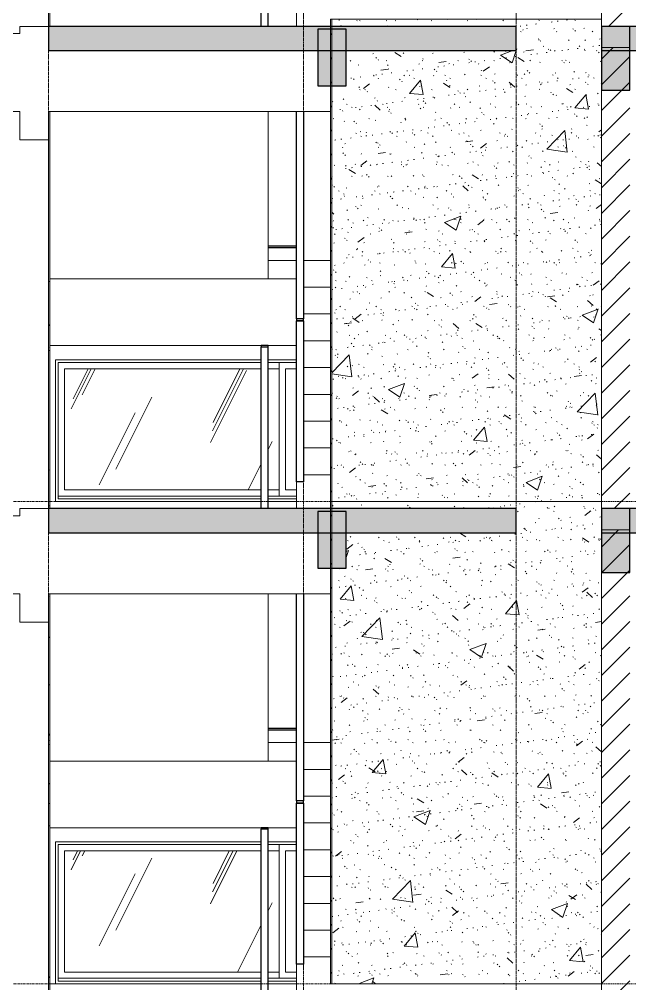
# Model space of a CAD drawing. Header units: millimetres. Extents: x 25061 to 259291, y -8723 to 35400.
# Drawn here: x 42448 to 46753, y 15800 to 22600 of the extents above; entities that cross this region are included whole.
import ezdxf

# ---------------------------------------------------------------- set-up
doc = ezdxf.new("R2010")
doc.units = ezdxf.units.MM
for name, pattern in [('1 NÉT CALL OUT', [6, 3, -3]), ('Centre', [31.75, 6.35, -4.7625, 15.875, -4.7625]), ('Grid Line', [22.225, 12.7, -3.175, 3.175, -3.175])]:
    doc.linetypes.add(name, pattern=pattern)
for name, color, linetype, lineweight in [('0-1', 7, 'Continuous', 5), ('A-FLOR-1', 10, 'Continuous', 25), ('A-FLOR-LEVL-2', 51, 'Centre', 9), ('A-FLOR-PATT-1', 7, 'Continuous', 9), ('A-GLAZ', 151, 'Continuous', 9), ('A-GLAZ-1', 7, '1 NÉT CALL OUT', 9), ('A-WALL', 113, 'Continuous', 9), ('A-WALL-1', 113, 'Continuous', 18), ('A-WALL-PATT-4', 111, 'Continuous', 9), ('I-WALL', 2, 'Continuous', 9), ('I-WALL-3', 2, 'Continuous', 18), ('S-BEAM-1', 12, 'Continuous', 5), ('S-BEAM-2', 10, 'Continuous', 25), ('S-BEAM-3', 7, 'Continuous', 9), ('S-COLS-1', 7, 'Continuous', 9), ('S-GRID-1', 1, 'Grid Line', 9), ('S-STRS', 31, 'Continuous', 9)]:
    doc.layers.add(name, color=color, linetype=linetype, lineweight=lineweight)
pattern_1 = [(50, (81080.3, 14125), (1165.978, -102.01), [121.92, -1341.12]), (355, (81080.3, 14125), (-225.554, 1222.763), [97.536, -1072.896]), (100.451, (81177.5, 14116.5), (940.433, 1120.746), [103.616, -1139.776]), (46.184, (81080.3, 14450.1), (1734.906, -269.074), [182.88, -2011.68]), (96.636, (81224.9, 14427.7), (1519.38, 1583.536), [155.424, -1709.665]), (351.184, (81080.3, 14450.1), (1519.39, 1583.52), [146.304, -1609.344]), (21, (81242.9, 14368.8), (970.332, -654.498), [121.92, -1341.12]), (326, (81242.9, 14368.8), (395.533, 1178.804), [97.536, -1072.896]), (71.451, (81323.7, 14314.3), (1365.87, 524.296), [103.616, -1139.776]), (37.5, (81080.3, 14125), (19.767, 541.1527), [53.645, -1006.246, 53.645, -1035.507, -1076.96]), (37.5, (81080.3, 14125), (19.767, 541.1527), [-2149.043, 53.645, -1023.315]), (7.5, (81080.3, 14125), (427.646, 641.156), [53.645, -567.334, 53.645, -981.862, -410.464]), (7.5, (81080.3, 14125), (427.646, 641.156), [-1656.486, 53.645, -356.819]), (327.5, (80717.8, 14125), (867.782, -36.665), [53.645, -352.755, 53.645, -1214.323, -1682.496]), (327.5, (80717.8, 14125), (867.782, -36.665), [-1674.368, 53.645, -1628.85]), (317.5, (80555.2, 14125), (948.028, 162.731), [53.645, -474.675, 53.645, -788.416, -1194.816]), (317.5, (80555.2, 14125), (948.028, 162.731), [-1370.38, 53.645, -1141.17])]
pattern_2 = [(37.5, (81080.3, 14125), (-5.1206, 156.61216), [5.364, -118.181, 5.364, -132.812, -132.08]), (37.5, (81080.3, 14125), (-5.1206, 156.61216), [-261.722, 5.364, -126.716]), (7.5, (81080.3, 14125), (143.847, 229.3842), [5.364, -61.285, 5.364, -105.989, -42.672]), (7.5, (81080.3, 14125), (143.847, 229.3842), [-178.003, 5.364, -37.308]), (327.5, (80980.33, 14125), (253.1176, 0.4601), [5.364, -35.276, 5.364, -140.94, -191.008]), (327.5, (80980.33, 14125), (253.1176, 0.4601), [-186.944, 5.364, -185.644]), (317.5, (80980.33, 14125), (244.3381, 71.3376), [5.364, -14.956, 5.364, -90.546, -109.728]), (317.5, (80980.33, 14125), (244.3381, 71.3376), [-116.23, 5.364, -104.364])]
pattern_3 = [(45, (81080.3, 14125), (-84.8528, 84.8528), [])]
pattern_4 = [(45, (81080.3, 14125), (-90.50967, 90.50967), [])]
pattern_5 = [(63.435, (82989.9, 14236.3), (-0.002, 1625.6), [567.96, -3066.99]), (63.435, (81364.3, 14236.3), (-0.002, 1625.6), [567.96, -3066.99]), (63.435, (83768.1, 14550.35), (-0.002, 1625.6), [567.96, -3066.99]), (63.435, (82142.5, 14550.35), (-0.002, 1625.6), [567.96, -3066.99]), (63.435, (83650.3, 14439.5), (-0.002, 1625.6), [567.96, -3066.99]), (63.435, (82024.7, 14439.5), (-0.002, 1625.6), [567.96, -3066.99]), (63.435, (83530.26, 15074.4), (-0.002, 1625.6), [276.055, -3358.896]), (63.435, (81904.66, 15074.4), (-0.002, 1625.6), [276.055, -3358.896]), (63.435, (83451.74, 14976.15), (-0.002, 1625.6), [567.96, -3066.99]), (63.435, (81826.14, 14976.15), (-0.002, 1625.6), [567.96, -3066.99]), (63.435, (83465.6, 15046.7), (-0.002, 1625.6), [567.96, -3066.99]), (63.435, (81840, 15046.7), (-0.002, 1625.6), [567.96, -3066.99]), (63.435, (82809.74, 14737.2), (-0.002, 1625.6), [567.96, -3066.99]), (63.435, (81184.14, 14737.2), (-0.002, 1625.6), [567.96, -3066.99]), (63.435, (82823.6, 14820.35), (-0.002, 1625.6), [567.96, -3066.99]), (63.435, (81198, 14820.35), (-0.002, 1625.6), [567.96, -3066.99]), (63.435, (82827.3, 14880.3), (-0.002, 1625.6), [567.96, -3066.99]), (63.435, (81201.7, 14880.3), (-0.002, 1625.6), [567.96, -3066.99])]

# ---------------------------------------------------------------- blocks, each defined once
blk = doc.blocks.new('NCV_TKTC_KET CAU_rvt-1-TKCS_MẶT CẮT 1')
at = {"layer": 'A-FLOR-PATT-1'}
h = blk.add_hatch(color=256, dxfattribs=at)
h.paths.add_polyline_path([(127252.4, 22380), (127252.4, 22550), (118852.4, 22550), (118852.4, 22380), (126740, 22380)])
h.paths.add_polyline_path([(33652.6, 22380), (42052.6, 22380), (42052.6, 22550), (33652.6, 22550)])
h.paths.add_polyline_path([(114352.4, 22380), (114352.4, 22550), (105952.4, 22550), (105952.4, 22380), (113942, 22380)])
h.paths.add_polyline_path([(46552.6, 22380), (54952.6, 22380), (54952.6, 22550), (46552.6, 22550)])
h = blk.add_hatch(color=256, dxfattribs=at)
h.paths.add_polyline_path([(42652.6, 22380), (45952.6, 22380), (45952.6, 22550), (42652.6, 22550), (42652.6, 22523.1)])
h.paths.add_polyline_path([(115541.8, 22380), (118252.6, 22380), (118252.6, 22550), (114952.6, 22550), (114952.6, 22380)])
h = blk.add_hatch(color=256, dxfattribs=at)
h.paths.add_polyline_path([(127252.4, 18980), (127252.4, 19150), (118852.4, 19150), (118852.4, 18980), (126740, 18980)])
h.paths.add_polyline_path([(33652.6, 18980), (42052.6, 18980), (42052.6, 19150), (33652.6, 19150)])
h.paths.add_polyline_path([(114352.4, 18980), (114352.4, 19150), (105952.4, 19150), (105952.4, 18980), (113942, 18980)])
h.paths.add_polyline_path([(46552.6, 18980), (54952.6, 18980), (54952.6, 19150), (46552.6, 19150)])
h = blk.add_hatch(color=256, dxfattribs=at)
h.paths.add_polyline_path([(45952.6, 18980), (45952.6, 19150), (42652.6, 19150), (42652.6, 18980), (45153.1, 18980)])
h.paths.add_polyline_path([(118252.6, 18980), (118252.6, 19150), (114952.6, 19150), (114952.6, 18980), (117941.4, 18980)])
at = {"layer": 'S-BEAM-1'}
for points in [[(44752.6, 22130), (44752.6, 22530), (44552.6, 22530), (44552.6, 22130)], [(46752.5, 22100), (46752.5, 22550), (46552.5, 22550), (46552.5, 22100)], [(44752.6, 18730), (44752.6, 19130), (44552.6, 19130), (44552.6, 18730)], [(46752.5, 18700), (46752.5, 19150), (46552.5, 19150), (46552.5, 18700)]]:
    blk.add_hatch(color=256, dxfattribs=at).paths.add_polyline_path(points)
at = {"layer": 'A-FLOR-1'}
for p, q in [((45952.6, 22550), (42652.6, 22550)), ((42652.6, 22550), (42652.6, 22380)), ((45952.6, 22380), (45952.6, 22550)), ((54952.6, 22550), (46552.6, 22550)), ((46552.6, 22550), (46552.6, 22380)), ((42652.6, 22380), (45952.6, 22380)), ((46552.6, 22380), (54952.6, 22380)), ((45952.6, 19150), (42652.6, 19150)), ((42652.6, 19150), (42652.6, 18980)), ((45952.6, 18980), (45952.6, 19150)), ((54952.6, 19150), (46552.6, 19150)), ((46552.6, 19150), (46552.6, 18980)), ((42652.6, 18980), (45952.6, 18980)), ((46552.6, 18980), (54952.6, 18980))]:
    blk.add_line(p, q, dxfattribs=at)
at = {"layer": 'S-BEAM-2'}
for p, q in [((44752.6, 22530), (44552.6, 22530)), ((44552.6, 22530), (44552.6, 22130)), ((44752.6, 22130), (44752.6, 22530)), ((46752.5, 22550), (46552.5, 22550)), ((46552.5, 22550), (46552.5, 22100)), ((46752.5, 22100), (46752.5, 22550)), ((44552.6, 22130), (44752.6, 22130)), ((46552.5, 22100), (46752.5, 22100)), ((44752.6, 19130), (44552.6, 19130)), ((44552.6, 19130), (44552.6, 18730)), ((44752.6, 18730), (44752.6, 19130)), ((46752.5, 19150), (46552.5, 19150)), ((46552.5, 19150), (46552.5, 18700)), ((46752.5, 18700), (46752.5, 19150)), ((44552.6, 18730), (44752.6, 18730)), ((46552.5, 18700), (46752.5, 18700))]:
    blk.add_line(p, q, dxfattribs=at)
at = {"layer": 'S-BEAM-3'}
for p, q in [((42452.6, 22550), (42652.6, 22550)), ((42452.6, 22500), (42452.6, 22550)), ((42062.6, 22500), (42452.6, 22500)), ((42062.6, 21950), (42452.6, 21950)), ((42452.6, 21750), (42452.6, 21950)), ((42652.6, 21950), (42652.6, 21750)), ((42652.6, 21950), (44642.6, 21950)), ((42652.6, 21750), (42452.6, 21750)), ((42662.6, 20300), (44152.6, 20300)), ((44202.6, 20300), (44402.6, 20300)), ((42452.6, 19150), (42652.6, 19150)), ((42452.6, 19100), (42452.6, 19150)), ((42062.6, 19100), (42452.6, 19100)), ((42062.6, 18550), (42452.6, 18550)), ((42452.6, 18350), (42452.6, 18550)), ((42652.6, 18550), (42652.6, 18350)), ((42652.6, 18550), (44642.6, 18550)), ((42652.6, 18350), (42452.6, 18350)), ((42662.6, 16900), (44152.6, 16900)), ((44202.6, 16900), (44402.6, 16900))]:
    blk.add_line(p, q, dxfattribs=at)
at = {"layer": 'S-COLS-1'}
for p, q in [((42652.6, 25150), (42652.6, 22550)), ((42652.6, 21750), (42652.6, 19150)), ((42652.6, 18350), (42652.6, 15750))]:
    blk.add_line(p, q, dxfattribs=at)
blk = doc.blocks.new('Railing - 50 x 10mm-952828-TKCS_MẶT CẮT 1')
at = {"layer": ''}
for p, q in [((44152.6, 27091.3), (44202.6, 27091.3)), ((44152.6, 25950), (44152.6, 27091.3)), ((44202.6, 25950), (44202.6, 27091.3))]:
    blk.add_line(p, q, dxfattribs=at)
blk = doc.blocks.new('Railing - 50 x 10mm-952826-TKCS_MẶT CẮT 1')
at = {"layer": ''}
for p, q in [((44403, 23876.5), (44403, 23872.9)), ((44403, 23872.9), (44453, 23872.9)), ((44403, 22738.9), (44403, 23872.9)), ((44453, 23872.9), (44453, 23876.5)), ((44453, 23872.9), (44453, 22738.9)), ((44453, 22738.9), (44403, 22738.9))]:
    blk.add_line(p, q, dxfattribs=at)
blk = doc.blocks.new('Railing - Railing-946792-TKCS_MẶT CẮT 1')
at = {"layer": ''}
for p, q in [((44403, 24400), (44203, 24400)), ((44203, 24390), (44403, 24390))]:
    blk.add_line(p, q, dxfattribs=at)
for name in ['Railing - 50 x 10mm-952828-TKCS_MẶT CẮT 1', 'Railing - 50 x 10mm-952826-TKCS_MẶT CẮT 1']:
    blk.add_blockref(name, (0, 0))
blk = doc.blocks.new('Top Rail Type - Top Rail_Internal_-946822-TKCS_MẶT CẮT 1')
at = {"layer": ''}
for p, q in [((44202.6, 10100), (44152.6, 10100)), ((44152.6, 10100), (44152.6, 10091.3)), ((44202.6, 10091.3), (44202.6, 10100)), ((44403, 6888.9), (44403, 8350)), ((44453, 8350), (44453, 6888.9)), ((44403, 6888.9), (44403, 6876.5)), ((44453, 6888.9), (44403, 6888.9)), ((44403, 6876.5), (44453, 6876.5)), ((44453, 6876.5), (44453, 6888.9))]:
    blk.add_line(p, q, dxfattribs=at)
blk = doc.blocks.new('1_FAMILY RVT - W01-WxH 1000x3200-V60-TKCS_MẶT CẮT 1')
at = {"layer": 'A-GLAZ'}
h = blk.add_hatch(dxfattribs=at)
h.set_pattern_fill('FP_2', color=256, style=0, pattern_type=2)
h.set_pattern_definition(pattern_5)
h.paths.add_polyline_path([(42766.064287, 15882.55), (44152.564287, 15882.55), (44152.564287, 16736.5), (42766.064287, 16736.5)])
h.paths.add_polyline_path([(44280.339287, 15882.55), (44280.339287, 16736.5), (44202.564287, 16736.5), (44202.564287, 15882.55)])
h = blk.add_hatch(dxfattribs=at)
h.set_pattern_fill('FP_2', color=256, style=0, pattern_type=2)
h.set_pattern_definition(pattern_5)
h.paths.add_polyline_path([(44353.279097, 15882.55), (44402.564287, 15882.55), (44402.564287, 16736.5), (44324.789287, 16736.5), (44324.789287, 15882.55)])
for p, q in [((42702.564287, 16800), (44152.564287, 16800)), ((42702.564287, 16800), (42702.564287, 15800)), ((44202.564287, 16800), (44402.564287, 16800)), ((42721.614287, 16780.95), (42721.614287, 15819.05)), ((44152.564287, 16780.95), (42721.614287, 16780.95)), ((42766.064287, 16736.5), (44152.564287, 16736.5)), ((42766.064287, 15882.55), (42766.064287, 16736.5)), ((44402.564287, 16780.95), (44202.564287, 16780.95)), ((44202.564287, 16736.5), (44280.339287, 16736.5)), ((44280.339287, 15838.1), (44280.339287, 16780.95)), ((44402.564287, 16736.5), (44324.789287, 16736.5)), ((44324.789287, 16736.5), (44324.789287, 15882.55)), ((44152.564287, 15882.55), (42766.064287, 15882.55)), ((44280.339287, 15882.55), (44202.564287, 15882.55)), ((44324.789287, 15882.55), (44402.564287, 15882.55)), ((42721.614287, 15838.1), (44152.564287, 15838.1)), ((42721.614287, 15819.05), (44152.564287, 15819.05)), ((44202.564287, 15838.1), (44402.564287, 15838.1)), ((44202.564287, 15819.05), (44402.564287, 15819.05)), ((44402.564287, 15838.1), (44280.339287, 15838.1))]:
    blk.add_line(p, q, dxfattribs=at)
blk = doc.blocks.new('1_FAMILY RVT - W01-WxH 1000x3200-V117-TKCS_MẶT CẮT 1')
at = {"layer": 'A-GLAZ'}
h = blk.add_hatch(dxfattribs=at)
h.set_pattern_fill('FP_2', color=256, style=0, pattern_type=2)
h.set_pattern_definition(pattern_5)
h.paths.add_polyline_path([(43553.408491, 19282.55), (44152.564287, 19282.55), (44152.564287, 20136.5), (42766.064287, 20136.5), (42766.064287, 19282.55)])
h.paths.add_polyline_path([(44280.339287, 19282.55), (44280.339287, 20136.5), (44202.564287, 20136.5), (44202.564287, 19282.55)])
h = blk.add_hatch(dxfattribs=at)
h.set_pattern_fill('FP_2', color=256, style=0, pattern_type=2)
h.set_pattern_definition(pattern_5)
h.paths.add_polyline_path([(44324.789287, 19282.55), (44402.564287, 19282.55), (44402.564287, 20136.5), (44324.789287, 20136.5), (44324.789287, 19482.04682)])
for p, q in [((42702.564287, 20200), (44152.564287, 20200)), ((42702.564287, 20200), (42702.564287, 19200)), ((44202.564287, 20200), (44402.564287, 20200)), ((42721.614287, 20180.95), (42721.614287, 19219.05)), ((44152.564287, 20180.95), (42721.614287, 20180.95)), ((42766.064287, 20136.5), (44152.564287, 20136.5)), ((42766.064287, 19282.55), (42766.064287, 20136.5)), ((44402.564287, 20180.95), (44202.564287, 20180.95)), ((44202.564287, 20136.5), (44280.339287, 20136.5)), ((44280.339287, 19238.1), (44280.339287, 20180.95)), ((44402.564287, 20136.5), (44324.789287, 20136.5)), ((44324.789287, 20136.5), (44324.789287, 19282.55)), ((44152.564287, 19282.55), (42766.064287, 19282.55)), ((44280.339287, 19282.55), (44202.564287, 19282.55)), ((44324.789287, 19282.55), (44402.564287, 19282.55)), ((44152.564287, 19200), (42702.564287, 19200)), ((42721.614287, 19238.1), (44152.564287, 19238.1)), ((42721.614287, 19219.05), (44152.564287, 19219.05)), ((44202.564287, 19238.1), (44402.564287, 19238.1)), ((44202.564287, 19219.05), (44402.564287, 19219.05)), ((44402.564287, 19200), (44202.564287, 19200)), ((44402.564287, 19238.1), (44280.339287, 19238.1))]:
    blk.add_line(p, q, dxfattribs=at)

msp = doc.modelspace()

# ---------------------------------------------------------------- hatches: boundary and pattern name
at = {"layer": 'A-WALL-PATT-4'}
h = msp.add_hatch(dxfattribs=at)
h.set_pattern_fill('FP_8', color=256, style=0, pattern_type=2)
h.set_pattern_definition(pattern_4)
h.paths.add_polyline_path([(46552.6, 22550), (46752.6, 22550), (46752.6, 25800), (46552.6, 25800), (46552.6, 23131.4)])
h = msp.add_hatch(dxfattribs=at)
h.set_pattern_fill('FP_5', color=256, style=0, pattern_type=2)
h.set_pattern_definition(pattern_2)
h.paths.add_polyline_path([(42652.6, 19200), (42662.6, 19200), (42662.6, 21950), (42652.6, 21950), (42652.6, 19482)])
h.paths.add_polyline_path([(42652.6, 22550), (42662.6, 22550), (42662.6, 22600), (42652.6, 22600)])
h = msp.add_hatch(dxfattribs=at)
h.set_pattern_fill('FP_3', color=256, style=0, pattern_type=2)
h.set_pattern_definition(pattern_3)
h.paths.add_polyline_path([(44642.6, 19200), (44652.6, 19200), (44652.6, 22600), (44642.6, 22600), (44642.6, 19482)])
h = msp.add_hatch(dxfattribs=at)
h.set_pattern_fill('FP_4', color=256, style=0, pattern_type=2)
h.set_pattern_definition(pattern_1)
h.paths.add_polyline_path([(45153.1, 19200), (46552.6, 19200), (46552.5, 22600), (44652.6, 22600), (44652.6, 22550), (45952.6, 22550), (45952.6, 22380), (44752.6, 22380), (44752.6, 22130), (44652.6, 22130), (44652.6, 19200)])
h = msp.add_hatch(dxfattribs=at)
h.set_pattern_fill('FP_5', color=256, style=0, pattern_type=2)
h.set_pattern_definition(pattern_2)
h.paths.add_polyline_path([(45153.1, 19200), (46552.6, 19200), (46552.5, 22600), (44652.6, 22600), (44652.6, 22550), (45952.6, 22550), (45952.6, 22380), (44752.6, 22380), (44752.6, 22130), (44652.6, 22130), (44652.6, 19200)])
h = msp.add_hatch(dxfattribs=at)
h.set_pattern_fill('FP_8', color=256, style=0, pattern_type=2)
h.set_pattern_definition(pattern_4)
h.paths.add_polyline_path([(46752.6, 19150), (46752.6, 22400), (46552.6, 22400), (46552.6, 19150)])
h = msp.add_hatch(dxfattribs=at)
h.set_pattern_fill('FP_4', color=256, style=0, pattern_type=2)
h.set_pattern_definition(pattern_1)
h.paths.add_polyline_path([(42652.6, 15800), (42662.6, 15800), (42662.6, 18550), (42652.6, 18550), (42652.6, 15832.7)])
h.paths.add_polyline_path([(42652.6, 19150), (42662.6, 19150), (42662.6, 19200), (42652.6, 19200), (42652.6, 19150)])
h = msp.add_hatch(dxfattribs=at)
h.set_pattern_fill('FP_5', color=256, style=0, pattern_type=2)
h.set_pattern_definition(pattern_2)
h.paths.add_polyline_path([(42652.6, 15800), (42662.6, 15800), (42662.6, 18550), (42652.6, 18550), (42652.6, 15832.7)])
h.paths.add_polyline_path([(42652.6, 19150), (42662.6, 19150), (42662.6, 19200), (42652.6, 19200), (42652.6, 19150)])
h = msp.add_hatch(dxfattribs=at)
h.set_pattern_fill('FP_3', color=256, style=0, pattern_type=2)
h.set_pattern_definition(pattern_3)
h.paths.add_polyline_path([(44642.6, 15800), (44652.6, 15800), (44652.6, 19200), (44642.6, 19200), (44642.6, 15832.7)])
h = msp.add_hatch(dxfattribs=at)
h.set_pattern_fill('FP_4', color=256, style=0, pattern_type=2)
h.set_pattern_definition(pattern_1)
h.paths.add_polyline_path([(45153.1, 15800), (46552.6, 15800), (46552.5, 19200), (44652.6, 19200), (44652.6, 19150), (45952.6, 19150), (45952.6, 18980), (44752.6, 18980), (44752.6, 18730), (44652.6, 18730), (44652.6, 15800)])
h = msp.add_hatch(dxfattribs=at)
h.set_pattern_fill('FP_5', color=256, style=0, pattern_type=2)
h.set_pattern_definition(pattern_2)
h.paths.add_polyline_path([(45153.1, 15800), (46552.6, 15800), (46552.5, 19200), (44652.6, 19200), (44652.6, 19150), (45952.6, 19150), (45952.6, 18980), (44752.6, 18980), (44752.6, 18730), (44652.6, 18730), (44652.6, 15800)])
h = msp.add_hatch(dxfattribs=at)
h.set_pattern_fill('FP_8', color=256, style=0, pattern_type=2)
h.set_pattern_definition(pattern_4)
h.paths.add_polyline_path([(46552.6, 15750), (46752.6, 15750), (46752.6, 19000), (46552.6, 19000), (46552.6, 15832.7)])
h = msp.add_hatch(dxfattribs=at)
h.set_pattern_fill('FP_4', color=256, style=0, pattern_type=2)
h.set_pattern_definition(pattern_1)
h.paths.add_polyline_path([(42652.6, 12400), (42662.6, 12400), (42662.6, 15150), (42652.6, 15150), (42652.6, 14616.3)])
h.paths.add_polyline_path([(42662.6, 15750), (42662.6, 15800), (42652.6, 15800), (42652.6, 15750)])
h = msp.add_hatch(dxfattribs=at)
h.set_pattern_fill('FP_5', color=256, style=0, pattern_type=2)
h.set_pattern_definition(pattern_2)
h.paths.add_polyline_path([(42652.6, 12400), (42662.6, 12400), (42662.6, 15150), (42652.6, 15150), (42652.6, 14616.3)])
h.paths.add_polyline_path([(42662.6, 15750), (42662.6, 15800), (42652.6, 15800), (42652.6, 15750)])

# ---------------------------------------------------------------- linework, layer by layer
at = {"layer": 'A-FLOR-LEVL-2'}
for p, q in [((25061.1, 19200), (134152.6, 19200)), ((25061.1, 15800), (134152.6, 15800))]:
    msp.add_line(p, q, dxfattribs=at)
at = {"layer": 'A-WALL'}
for p, q in [((42702.6, 19200), (42702.6, 20200)), ((42702.6, 20200), (44152.6, 20200)), ((44202.6, 20200), (44402.6, 20200)), ((44152.6, 19200), (42702.6, 19200)), ((44402.6, 19200), (44202.6, 19200)), ((42702.6, 15800), (42702.6, 16800)), ((42702.6, 16800), (44152.6, 16800)), ((44202.6, 16800), (44402.6, 16800)), ((44152.6, 15800), (42662.6, 15800)), ((44402.6, 15800), (44202.6, 15800))]:
    msp.add_line(p, q, dxfattribs=at)
at = {"layer": 'A-WALL-1'}
for p, q in [((46552.6, 25800), (46552.6, 22550)), ((46552.6, 22550), (46752.6, 22550)), ((46552.6, 22400), (46552.6, 19150)), ((46752.6, 22400), (46552.6, 22400)), ((46552.6, 19150), (46752.6, 19150)), ((46552.6, 19000), (46552.6, 15750)), ((46752.6, 19000), (46552.6, 19000))]:
    msp.add_line(p, q, dxfattribs=at)
at = {"layer": 'I-WALL'}
for p, q in [((42662.6, 25350), (42662.6, 22550)), ((46552.6, 22600), (44652.6, 22600)), ((42662.6, 21950), (42662.6, 19150)), ((42652.6, 19200), (42662.6, 19200)), ((42662.6, 19200), (42652.6, 19200)), ((46552.6, 19200), (44652.6, 19200)), ((44652.6, 19200), (46552.6, 19200)), ((42662.6, 18550), (42662.6, 15750)), ((42662.6, 15800), (42652.6, 15800)), ((42652.6, 15800), (42662.6, 15800)), ((44652.6, 15800), (46552.6, 15800))]:
    msp.add_line(p, q, dxfattribs=at)
at = {"layer": 'I-WALL-3'}
for p, q in [((44652.6, 22600), (44642.6, 22600)), ((44642.6, 22600), (44642.6, 19200)), ((44652.6, 19200), (44652.6, 22600)), ((44652.6, 19200), (44642.6, 19200)), ((44642.6, 19200), (44642.6, 15800)), ((44642.6, 19200), (44652.6, 19200)), ((44652.6, 15800), (44652.6, 19200)), ((44642.6, 15800), (44652.6, 15800))]:
    msp.add_line(p, q, dxfattribs=at)
at = {"layer": 'S-GRID-1'}
for p, q in [((42652.6, -3283.1), (42652.6, 30285.9)), ((44452.6, -3283.1), (44452.6, 30285.9)), ((45952.6, -3283.1), (45952.6, 30285.9))]:
    msp.add_line(p, q, dxfattribs=at)
at = {"layer": 'S-STRS'}
for p, q in [((44402.6, 22550), (44402.6, 22788.9)), ((44203, 21950), (44203, 21847.9)), ((44203, 21847.9), (44203, 21659)), ((44203, 21659), (44203, 21470.1)), ((44203, 21470.1), (44203, 21281.3)), ((44203, 21281.3), (44203, 21092.4)), ((44203, 21092.4), (44203, 20903.5)), ((44203, 20903.5), (44203, 20770)), ((44203, 20900), (44402.6, 20900)), ((44402.6, 20900), (44402.6, 20711.1)), ((44453, 20900), (44642.6, 20900)), ((42662.6, 20770), (44203, 20770)), ((44203, 20770), (44402.6, 20770)), ((44402.6, 20522.2), (44402.6, 20711.1)), ((44453, 20711.1), (44642.6, 20711.1)), ((44402.6, 20333.3), (44402.6, 20522.2)), ((44453, 20522.2), (44642.6, 20522.2)), ((44402.6, 20144.4), (44402.6, 20333.3)), ((44453, 20333.3), (44642.6, 20333.3)), ((44402.6, 19955.6), (44402.6, 20144.4)), ((44453, 20144.4), (44642.6, 20144.4)), ((44402.6, 19766.7), (44402.6, 19955.6)), ((44453, 19955.6), (44642.6, 19955.6)), ((44402.6, 19577.8), (44402.6, 19766.7)), ((44453, 19766.7), (44642.6, 19766.7)), ((44402.6, 19388.9), (44402.6, 19577.8)), ((44453, 19577.8), (44642.6, 19577.8)), ((44402.6, 19150), (44402.6, 19388.9)), ((44453, 19388.9), (44642.6, 19388.9)), ((44203, 18550), (44203, 18447.9)), ((44203, 18447.9), (44203, 18259)), ((44203, 18259), (44203, 18070.1)), ((44203, 18070.1), (44203, 17881.3)), ((44203, 17881.3), (44203, 17692.4)), ((44203, 17692.4), (44203, 17503.5)), ((44203, 17503.5), (44203, 17370)), ((44203, 17500), (44402.6, 17500)), ((44402.6, 17500), (44402.6, 17311.1)), ((44453, 17500), (44642.6, 17500)), ((42662.6, 17370), (44203, 17370)), ((44203, 17370), (44402.6, 17370)), ((44402.6, 17122.2), (44402.6, 17311.1)), ((44453, 17311.1), (44642.6, 17311.1)), ((44402.6, 16933.3), (44402.6, 17122.2)), ((44453, 17122.2), (44642.6, 17122.2)), ((44402.6, 16744.4), (44402.6, 16933.3)), ((44453, 16933.3), (44642.6, 16933.3)), ((44402.6, 16555.6), (44402.6, 16744.4)), ((44453, 16744.4), (44642.6, 16744.4)), ((44402.6, 16366.7), (44402.6, 16555.6)), ((44453, 16555.6), (44642.6, 16555.6)), ((44402.6, 16177.8), (44402.6, 16366.7)), ((44453, 16366.7), (44642.6, 16366.7)), ((44402.6, 15988.9), (44402.6, 16177.8)), ((44453, 16177.8), (44642.6, 16177.8)), ((44402.6, 15750), (44402.6, 15988.9)), ((44453, 15988.9), (44642.6, 15988.9))]:
    msp.add_line(p, q, dxfattribs=at)

# ---------------------------------------------------------------- block references
at = {"layer": ''}
for name, p in [('Top Rail Type - Top Rail_Internal_-946822-TKCS_MẶT CẮT 1', (0, 13600)), ('Railing - Railing-946792-TKCS_MẶT CẮT 1', (0, -3400)), ('Top Rail Type - Top Rail_Internal_-946822-TKCS_MẶT CẮT 1', (0, 10200)), ('Railing - Railing-946792-TKCS_MẶT CẮT 1', (0, -6800)), ('Top Rail Type - Top Rail_Internal_-946822-TKCS_MẶT CẮT 1', (0, 6800)), ('Railing - Railing-946792-TKCS_MẶT CẮT 1', (0, -10200))]:
    msp.add_blockref(name, p, dxfattribs=at)
at = {"layer": '0-1'}
msp.add_blockref('NCV_TKTC_KET CAU_rvt-1-TKCS_MẶT CẮT 1', (0, 0), dxfattribs=at)
at = {"layer": 'A-GLAZ-1'}
for name in ['1_FAMILY RVT - W01-WxH 1000x3200-V117-TKCS_MẶT CẮT 1', '1_FAMILY RVT - W01-WxH 1000x3200-V60-TKCS_MẶT CẮT 1']:
    msp.add_blockref(name, (0, 0), dxfattribs=at)

doc.saveas('drawing.dxf')
